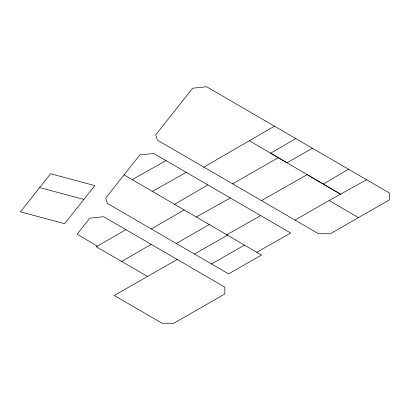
<?xml version="1.0" encoding="UTF-8"?>
<svg xmlns="http://www.w3.org/2000/svg" width="410" height="410" viewBox="0 0 410 410"><rect width="100%" height="100%" fill="white"/><g stroke="black" fill="none" stroke-linecap="round" stroke-linejoin="round"><path stroke-width="0.61" d="M83.845 199.445L64.636 223.706L20.5 211.857L50.548 173.732L94.802 185.612L83.845 199.445L39.642 187.575M323.316 184.09L348.464 169.207L389.5 193.054L389.449 199.86L330.291 233.767L318.498 233.736L157.45 140.159L155.785 134.808L192.685 88.201L206.625 86.756L348.464 169.207M174.542 204.329L207.855 184.9M203.842 167.116L274.439 126.183M295.82 138.6L270.626 153.207L286.964 162.775L312.446 148.256M151.316 228.944L184.146 209.93M125.952 229.667L96.268 246.764L121.647 261.457L151.213 244.35M176.315 243.489L209.259 224.562M295.036 220.098L329.122 200.516L366.607 179.739M232.654 183.849L278.262 157.676M177.212 259.474L114.246 295.477L162.052 323.234L173.84 323.244L224.818 293.985L224.87 287.179L103.704 216.726L89.785 218.161L77.1 234.177L97.355 246.138M194.478 254.046L227.432 235.155M211.539 263.968L244.478 245.088M261.467 200.603L307.172 174.639L340.536 194.186L249.347 140.727M226.817 234.797L260.688 215.588M256.793 252.268L290.7 233.034L153.781 153.483L139.856 154.918L105.724 198.04L107.374 203.401L228.621 273.906L261.529 255.035L124.051 174.885M132.204 179.631L166.04 160.597M152.376 191.398L186.248 172.343M196.313 217.018L230.302 197.953M121.647 261.457L147.528 276.453M329.122 200.516L358.432 217.633"/></g></svg>
